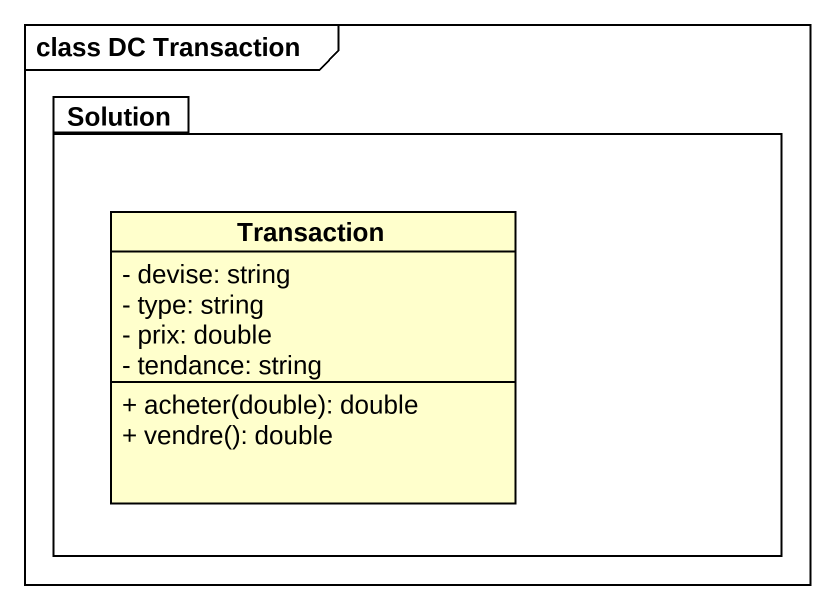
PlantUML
@startuml
mainframe class DC Transaction
hide circle
hide empty members
skinparam classAttributeIconSize 0
package Solution {
  class Transaction {
    - devise: string
    - type: string
    - prix: double
    - tendance: string
    + acheter(double): double
    + vendre(): double
  }
}
@enduml
